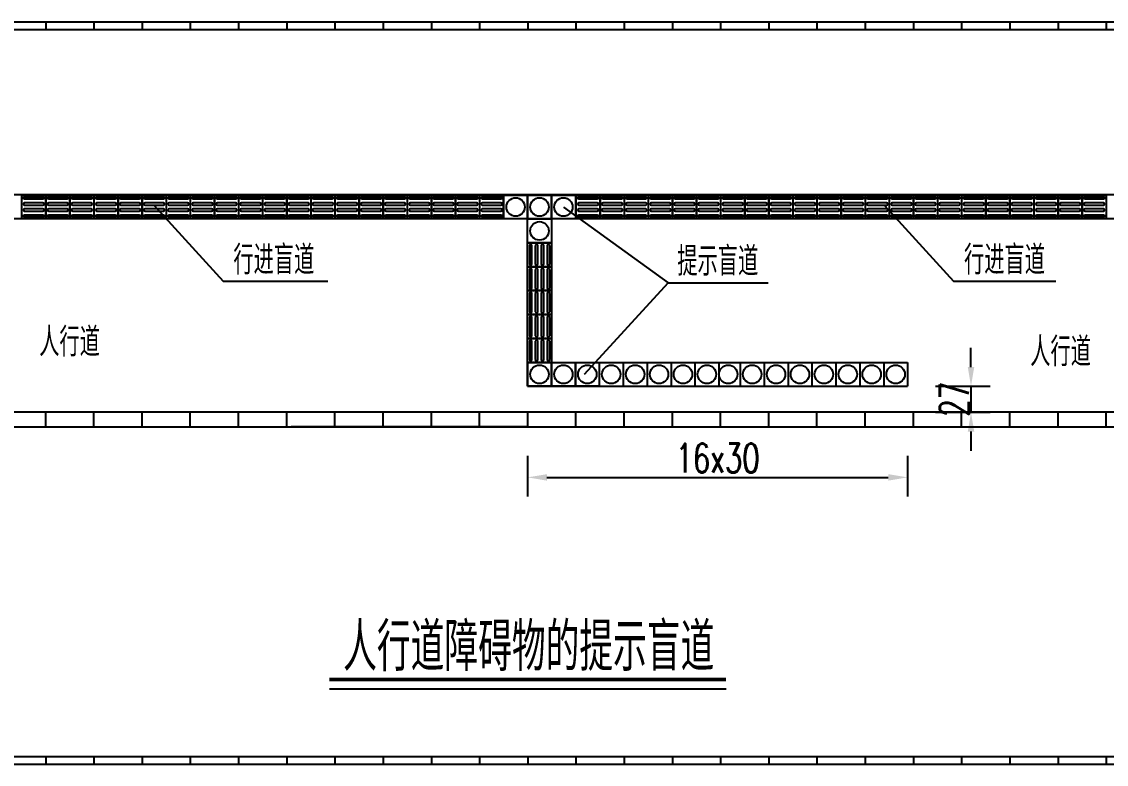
# Model space of a CAD drawing. Extents: x 2509 to 5569, y -317 to -20.
# Drawn here: x 5243.3 to 5355.8, y -233.8 to -156.7 of the extents above; entities that cross this region are included whole.
import ezdxf

# ---------------------------------------------------------------- set-up
doc = ezdxf.new("R2010")
doc.units = 0
doc.header["$LTSCALE"] = 5
doc.header["$PDMODE"] = 32
doc.layers.get('0').update_dxf_attribs({"linetype": 'CONTINUOUS'})
doc.layers.get('Defpoints').update_dxf_attribs({"linetype": 'CONTINUOUS'})
for name, color, linetype in [('DIMENSION', 2, 'CONTINUOUS'), ('文字字符', 7, 'CONTINUOUS'), ('说明', 7, 'CONTINUOUS')]:
    doc.layers.add(name, color=color, linetype=linetype)
doc.styles.get("Standard").update_dxf_attribs({"font": 'simplex1.shx', "width": 0.7, "bigfont": 'hztxt.shx'})
doc.dimstyles.new('副本 (3)ISO-25', dxfattribs={"dimtxt": 3, "dimasz": 2, "dimexe": 2, "dimexo": 1, "dimgap": 0.5, "dimtad": 1, "dimlfac": 0.83333, "dimdsep": 46, "dimtxsty": 'Standard', "dimcen": 0.9, "dimclrd": 4, "dimclre": 4, "dimclrt": 7, "dimadec": 0, "dimazin": 2, "dimtfac": 1, "dimtmove": 2, "dimatfit": 3, "dimfxl": 0, "dimlwd": -1, "dimlwe": -1, "dimarcsym": 0})

# ---------------------------------------------------------------- blocks, each defined once
blk = doc.blocks.new('4')
blk.add_line((0, 0), (0, 15))
blk = doc.blocks.new('2')
blk.add_line((0, 0), (0, -8))
blk = doc.blocks.new('*D78')
at = {"layer": 'Defpoints', "color": 0}
for p in [(5295.81, -200.77), (5335.22, -200.77), (5335.22, -203.99)]:
    blk.add_point(p, dxfattribs=at)
at = {"layer": '说明', "color": 4}
for p, q in [((5295.81, -201.77), (5295.81, -205.99)), ((5335.22, -201.77), (5335.22, -205.99)), ((5297.81, -203.99), (5333.22, -203.99))]:
    blk.add_line(p, q, dxfattribs=at)
for points in [[(5297.81, -203.66), (5297.81, -204.33), (5295.81, -203.99)], [(5333.22, -203.66), (5333.22, -204.33), (5335.22, -203.99)]]:
    blk.add_solid(points, dxfattribs=at)
at = {"layer": '说明', "color": 7, "insert": (5315.52, -201.99), "char_height": 3, "attachment_point": 5}
blk.add_mtext('16x30', dxfattribs=at)
blk = doc.blocks.new('*D73')
at = {"layer": 'Defpoints', "color": 0}
for p in [(5337.12, -194.54), (5337.12, -197.24), (5341.8, -197.24)]:
    blk.add_point(p, dxfattribs=at)
at = {"layer": '说明', "color": 4}
for p, q in [((5341.8, -192.54), (5341.8, -190.54)), ((5338.12, -194.54), (5343.8, -194.54)), ((5341.8, -194.54), (5341.8, -197.24)), ((5338.12, -197.24), (5343.8, -197.24)), ((5341.8, -199.24), (5341.8, -201.24))]:
    blk.add_line(p, q, dxfattribs=at)
for points in [[(5341.47, -192.54), (5342.14, -192.54), (5341.8, -194.54)], [(5341.47, -199.24), (5342.14, -199.24), (5341.8, -197.24)]]:
    blk.add_solid(points, dxfattribs=at)
at = {"layer": '说明', "color": 7, "insert": (5340.07, -195.89), "char_height": 3, "attachment_point": 5, "rotation": 90}
blk.add_mtext('27', dxfattribs=at)

msp = doc.modelspace()

# ---------------------------------------------------------------- linework, layer by layer
for p, q in [((5230.826, -156.71), (5360.826, -156.71)), ((5230.826, -157.51), (5360.826, -157.51)), ((5360.826, -174.678), (5230.826, -174.678)), ((5243.346, -174.698), (5245.826, -174.698)), ((5243.346, -177.178), (5243.346, -174.698)), ((5245.826, -174.698), (5245.826, -177.178)), ((5245.846, -174.698), (5248.326, -174.698)), ((5245.846, -177.178), (5245.846, -174.698)), ((5248.326, -174.698), (5248.326, -177.178)), ((5248.346, -174.698), (5250.826, -174.698)), ((5248.346, -177.178), (5248.346, -174.698)), ((5250.826, -174.698), (5250.826, -177.178)), ((5250.846, -174.698), (5253.326, -174.698)), ((5250.846, -177.178), (5250.846, -174.698)), ((5253.326, -174.698), (5253.326, -177.178)), ((5253.346, -174.698), (5255.826, -174.698)), ((5253.346, -177.178), (5253.346, -174.698)), ((5255.826, -174.698), (5255.826, -177.178)), ((5255.846, -174.698), (5258.326, -174.698)), ((5255.846, -177.178), (5255.846, -174.698)), ((5258.326, -174.698), (5258.326, -177.178)), ((5258.346, -174.698), (5260.826, -174.698)), ((5258.346, -177.178), (5258.346, -174.698)), ((5260.826, -174.698), (5260.826, -177.178)), ((5260.846, -174.698), (5263.326, -174.698)), ((5260.846, -177.178), (5260.846, -174.698)), ((5263.326, -174.698), (5263.326, -177.178)), ((5263.346, -174.698), (5265.826, -174.698)), ((5263.346, -177.178), (5263.346, -174.698)), ((5265.826, -174.698), (5265.826, -177.178)), ((5265.846, -174.698), (5268.326, -174.698)), ((5265.846, -177.178), (5265.846, -174.698)), ((5268.326, -174.698), (5268.326, -177.178)), ((5268.346, -174.698), (5270.826, -174.698)), ((5268.346, -177.178), (5268.346, -174.698)), ((5270.826, -174.698), (5270.826, -177.178)), ((5270.846, -174.698), (5273.326, -174.698)), ((5270.846, -177.178), (5270.846, -174.698)), ((5273.326, -174.698), (5273.326, -177.178)), ((5273.346, -174.698), (5275.826, -174.698)), ((5273.346, -177.178), (5273.346, -174.698)), ((5275.826, -174.698), (5275.826, -177.178)), ((5275.846, -174.698), (5278.326, -174.698)), ((5275.846, -177.178), (5275.846, -174.698)), ((5278.326, -174.698), (5278.326, -177.178)), ((5278.346, -174.698), (5280.826, -174.698)), ((5278.346, -177.178), (5278.346, -174.698)), ((5280.826, -174.698), (5280.826, -177.178)), ((5280.846, -174.698), (5283.326, -174.698)), ((5280.846, -177.178), (5280.846, -174.698)), ((5283.326, -174.698), (5283.326, -177.178)), ((5283.346, -174.698), (5285.826, -174.698)), ((5283.346, -177.178), (5283.346, -174.698)), ((5285.826, -174.698), (5285.826, -177.178)), ((5285.846, -174.698), (5288.326, -174.698)), ((5285.846, -177.178), (5285.846, -174.698)), ((5288.326, -174.698), (5288.326, -177.178)), ((5288.346, -174.698), (5290.826, -174.698)), ((5288.346, -177.178), (5288.346, -174.698)), ((5290.826, -174.698), (5290.826, -177.178)), ((5290.846, -174.698), (5293.326, -174.698)), ((5290.846, -177.178), (5290.846, -174.698)), ((5293.326, -177.178), (5293.326, -174.698)), ((5293.326, -174.698), (5295.806, -174.698)), ((5293.326, -174.698), (5293.326, -174.698)), ((5293.326, -174.698), (5293.326, -177.178)), ((5295.806, -177.178), (5295.806, -174.698)), ((5295.806, -174.698), (5295.806, -177.178)), ((5295.806, -174.698), (5298.286, -174.698)), ((5298.286, -177.178), (5298.286, -174.698)), ((5298.286, -174.698), (5298.286, -177.178)), ((5298.286, -174.698), (5300.766, -174.698)), ((5300.766, -174.698), (5300.766, -177.178)), ((5300.846, -174.698), (5303.326, -174.698)), ((5300.846, -177.178), (5300.846, -174.698)), ((5303.326, -174.698), (5303.326, -177.178)), ((5303.346, -174.698), (5305.826, -174.698)), ((5303.346, -177.178), (5303.346, -174.698)), ((5305.826, -174.698), (5305.826, -177.178)), ((5305.846, -174.698), (5308.326, -174.698)), ((5305.846, -177.178), (5305.846, -174.698)), ((5308.326, -174.698), (5308.326, -177.178)), ((5308.346, -174.698), (5310.826, -174.698)), ((5308.346, -177.178), (5308.346, -174.698)), ((5310.826, -174.698), (5310.826, -177.178)), ((5310.846, -174.698), (5313.326, -174.698)), ((5310.846, -177.178), (5310.846, -174.698)), ((5313.326, -174.698), (5313.326, -177.178)), ((5313.346, -174.698), (5315.826, -174.698)), ((5313.346, -177.178), (5313.346, -174.698)), ((5315.826, -174.698), (5315.826, -177.178)), ((5315.846, -174.698), (5318.326, -174.698)), ((5315.846, -177.178), (5315.846, -174.698)), ((5318.326, -174.698), (5318.326, -177.178)), ((5318.346, -174.698), (5320.826, -174.698)), ((5318.346, -177.178), (5318.346, -174.698)), ((5320.826, -174.698), (5320.826, -177.178)), ((5320.846, -174.698), (5323.326, -174.698)), ((5320.846, -177.178), (5320.846, -174.698)), ((5323.326, -174.698), (5323.326, -177.178)), ((5323.346, -174.698), (5325.826, -174.698)), ((5323.346, -177.178), (5323.346, -174.698)), ((5325.826, -174.698), (5325.826, -177.178)), ((5325.846, -174.698), (5328.326, -174.698)), ((5325.846, -177.178), (5325.846, -174.698)), ((5328.326, -174.698), (5328.326, -177.178)), ((5328.346, -174.698), (5330.826, -174.698)), ((5328.346, -177.178), (5328.346, -174.698)), ((5330.826, -174.698), (5330.826, -177.178)), ((5330.846, -174.698), (5333.326, -174.698)), ((5330.846, -177.178), (5330.846, -174.698)), ((5333.326, -174.698), (5333.326, -177.178)), ((5333.346, -174.698), (5335.826, -174.698)), ((5333.346, -177.178), (5333.346, -174.698)), ((5335.826, -174.698), (5335.826, -177.178)), ((5335.846, -174.698), (5338.326, -174.698)), ((5335.846, -177.178), (5335.846, -174.698)), ((5338.326, -174.698), (5338.326, -177.178)), ((5338.346, -174.698), (5340.826, -174.698)), ((5338.346, -177.178), (5338.346, -174.698)), ((5340.826, -174.698), (5340.826, -177.178)), ((5340.846, -174.698), (5343.326, -174.698)), ((5340.846, -177.178), (5340.846, -174.698)), ((5343.326, -174.698), (5343.326, -177.178)), ((5343.346, -174.698), (5345.826, -174.698)), ((5343.346, -177.178), (5343.346, -174.698)), ((5345.826, -174.698), (5345.826, -177.178)), ((5345.846, -174.698), (5348.326, -174.698)), ((5345.846, -177.178), (5345.846, -174.698)), ((5348.326, -174.698), (5348.326, -177.178)), ((5348.346, -174.698), (5350.826, -174.698)), ((5348.346, -177.178), (5348.346, -174.698)), ((5350.826, -174.698), (5350.826, -177.178)), ((5350.846, -174.698), (5353.326, -174.698)), ((5350.846, -177.178), (5350.846, -174.698)), ((5353.326, -174.698), (5353.326, -177.178)), ((5353.346, -174.698), (5355.826, -174.698)), ((5353.346, -177.178), (5353.346, -174.698)), ((5355.826, -174.698), (5355.826, -177.178)), ((5360.826, -177.178), (5230.826, -177.178)), ((5295.806, -177.178), (5293.326, -177.178)), ((5295.806, -177.178), (5295.496, -177.178)), ((5295.806, -177.178), (5298.286, -177.178)), ((5298.286, -177.178), (5295.806, -177.178)), ((5295.806, -179.658), (5295.806, -177.178)), ((5298.286, -177.178), (5297.976, -177.178)), ((5298.286, -177.178), (5298.286, -179.658)), ((5300.766, -177.178), (5298.286, -177.178)), ((5300.766, -177.178), (5300.456, -177.178)), ((5300.846, -177.178), (5300.846, -176.868)), ((5303.326, -177.178), (5300.846, -177.178)), ((5303.346, -177.178), (5303.346, -176.868)), ((5305.826, -177.178), (5303.346, -177.178)), ((5305.846, -177.178), (5305.846, -176.868)), ((5308.326, -177.178), (5305.846, -177.178)), ((5308.346, -177.178), (5308.346, -176.868)), ((5310.826, -177.178), (5308.346, -177.178)), ((5310.846, -177.178), (5310.846, -176.868)), ((5313.326, -177.178), (5310.846, -177.178)), ((5313.346, -177.178), (5313.346, -176.868)), ((5315.826, -177.178), (5313.346, -177.178)), ((5315.846, -177.178), (5315.846, -176.868)), ((5318.326, -177.178), (5315.846, -177.178)), ((5318.346, -177.178), (5318.346, -176.868)), ((5320.826, -177.178), (5318.346, -177.178)), ((5320.846, -177.178), (5320.846, -176.868)), ((5323.326, -177.178), (5320.846, -177.178)), ((5323.346, -177.178), (5323.346, -176.868)), ((5325.826, -177.178), (5323.346, -177.178)), ((5325.846, -177.178), (5325.846, -176.868)), ((5328.326, -177.178), (5325.846, -177.178)), ((5328.346, -177.178), (5328.346, -176.868)), ((5330.826, -177.178), (5328.346, -177.178)), ((5330.846, -177.178), (5330.846, -176.868)), ((5333.326, -177.178), (5330.846, -177.178)), ((5333.346, -177.178), (5333.346, -176.868)), ((5335.826, -177.178), (5333.346, -177.178)), ((5335.846, -177.178), (5335.846, -176.868)), ((5338.326, -177.178), (5335.846, -177.178)), ((5338.346, -177.178), (5338.346, -176.868)), ((5340.826, -177.178), (5338.346, -177.178)), ((5340.846, -177.178), (5340.846, -176.868)), ((5343.326, -177.178), (5340.846, -177.178)), ((5343.346, -177.178), (5343.346, -176.868)), ((5345.826, -177.178), (5343.346, -177.178)), ((5345.846, -177.178), (5345.846, -176.868)), ((5348.326, -177.178), (5345.846, -177.178)), ((5348.346, -177.178), (5348.346, -176.868)), ((5350.826, -177.178), (5348.346, -177.178)), ((5350.846, -177.178), (5350.846, -176.868)), ((5353.326, -177.178), (5350.846, -177.178)), ((5353.346, -177.178), (5353.346, -176.868)), ((5355.826, -177.178), (5353.346, -177.178)), ((5298.286, -179.658), (5295.806, -179.658)), ((5295.806, -182.138), (5295.806, -179.658)), ((5295.806, -179.658), (5298.286, -179.658)), ((5295.806, -179.658), (5296.116, -179.658)), ((5298.286, -179.658), (5297.976, -179.658)), ((5298.286, -179.658), (5298.286, -182.138)), ((5295.806, -184.618), (5295.806, -182.138)), ((5295.806, -182.138), (5298.286, -182.138)), ((5295.806, -182.138), (5296.116, -182.138)), ((5298.286, -182.138), (5295.806, -182.138)), ((5298.286, -182.138), (5298.286, -184.618)), ((5295.806, -187.098), (5295.806, -184.618)), ((5295.806, -184.618), (5298.286, -184.618)), ((5295.806, -184.618), (5296.116, -184.618)), ((5298.286, -184.618), (5295.806, -184.618)), ((5298.286, -184.618), (5298.286, -187.098)), ((5295.806, -189.578), (5295.806, -187.098)), ((5295.806, -187.098), (5298.286, -187.098)), ((5295.806, -187.098), (5296.116, -187.098)), ((5298.286, -187.098), (5295.806, -187.098)), ((5298.286, -187.098), (5298.286, -189.578)), ((5295.806, -192.058), (5295.806, -189.578)), ((5295.806, -189.578), (5298.286, -189.578)), ((5295.806, -189.578), (5296.116, -189.578)), ((5298.286, -189.578), (5295.806, -189.578)), ((5298.286, -189.578), (5298.286, -192.058)), ((5295.806, -192.058), (5295.806, -194.538)), ((5295.806, -194.538), (5295.806, -192.058)), ((5295.806, -192.058), (5298.286, -192.058)), ((5298.286, -192.058), (5295.806, -192.058)), ((5298.286, -194.538), (5298.286, -192.058)), ((5298.286, -192.058), (5298.286, -194.538)), ((5298.286, -192.058), (5300.766, -192.058)), ((5300.766, -192.058), (5300.766, -194.538)), ((5300.766, -194.538), (5300.766, -192.058)), ((5300.766, -192.058), (5303.246, -192.058)), ((5303.246, -192.058), (5303.246, -194.538)), ((5303.246, -192.058), (5305.726, -192.058)), ((5305.726, -192.058), (5305.726, -194.538)), ((5305.726, -192.058), (5308.206, -192.058)), ((5308.206, -192.058), (5308.206, -194.538)), ((5308.206, -192.058), (5310.686, -192.058)), ((5310.686, -192.058), (5310.686, -194.538)), ((5310.686, -192.058), (5313.166, -192.058)), ((5313.166, -192.058), (5313.166, -194.538)), ((5313.166, -192.058), (5315.646, -192.058)), ((5315.384, -192.058), (5317.864, -192.058)), ((5315.646, -192.058), (5315.646, -194.538)), ((5317.864, -192.058), (5317.864, -194.538)), ((5317.864, -192.058), (5320.344, -192.058)), ((5320.344, -192.058), (5320.344, -194.538)), ((5320.344, -192.058), (5322.824, -192.058)), ((5322.824, -192.058), (5322.824, -194.538)), ((5322.824, -192.058), (5325.304, -192.058)), ((5325.304, -192.058), (5325.304, -194.538)), ((5325.304, -192.058), (5327.784, -192.058)), ((5327.784, -192.058), (5327.784, -194.538)), ((5327.784, -192.058), (5330.264, -192.058)), ((5330.264, -192.058), (5330.264, -194.538)), ((5330.264, -192.058), (5332.744, -192.058)), ((5332.744, -192.058), (5332.744, -194.538)), ((5332.744, -192.058), (5335.224, -192.058)), ((5335.224, -192.058), (5335.224, -194.538)), ((5298.286, -194.538), (5295.806, -194.538)), ((5295.806, -194.538), (5335.224, -194.538)), ((5300.766, -194.538), (5298.286, -194.538)), ((5303.246, -194.538), (5300.766, -194.538)), ((5360.826, -197.238), (5230.826, -197.238)), ((5230.826, -198.738), (5360.826, -198.738)), ((5295.826, -198.738), (5271.275, -198.738)), ((5230.826, -232.963), (5360.826, -232.963)), ((5230.826, -233.763), (5360.826, -233.763))]:
    msp.add_line(p, q)
at = {"color": 11}
for points in [[(5331.011, -175.008), (5331.011, -174.996)], [(5333.511, -175.008), (5333.511, -174.996)], [(5336.011, -175.008), (5336.011, -174.996)], [(5338.511, -175.008), (5338.511, -174.996)], [(5341.011, -175.008), (5341.011, -174.996)], [(5343.511, -175.008), (5343.511, -174.996)], [(5346.011, -175.008), (5346.011, -174.996)], [(5348.511, -175.008), (5348.511, -174.996)], [(5351.011, -175.008), (5351.011, -174.996)], [(5353.511, -175.008), (5353.511, -174.996)], [(5297.976, -179.823), (5297.989, -179.823)], [(5297.976, -182.303), (5297.989, -182.303)], [(5297.976, -184.783), (5297.989, -184.783)]]:
    msp.add_lwpolyline(points, dxfattribs=at)
at = {"color": 1}
for centre in [(5294.566, -175.938), (5297.046, -175.938), (5299.526, -175.938), (5297.046, -178.418), (5297.046, -193.298), (5299.526, -193.298), (5302.006, -193.298), (5304.486, -193.298), (5306.966, -193.298), (5309.446, -193.298), (5311.926, -193.298), (5314.406, -193.298), (5316.624, -193.298), (5319.104, -193.298), (5321.584, -193.298), (5324.064, -193.298), (5326.544, -193.298), (5329.024, -193.298), (5331.504, -193.298), (5333.984, -193.298)]:
    msp.add_circle(centre, 0.959, dxfattribs=at)
at = {"layer": 'DIMENSION', "color": 8}
for points in [[(5243.636, -175.133, -1), (5243.636, -174.883), (5244.586, -174.883), (5245.536, -174.883, -1), (5245.536, -175.133), (5244.586, -175.133)], [(5243.636, -175.133, -1), (5243.636, -174.883), (5244.586, -174.883), (5245.536, -174.883, -1), (5245.536, -175.133), (5244.586, -175.133)], [(5246.136, -175.133, -1), (5246.136, -174.883), (5247.086, -174.883), (5248.036, -174.883, -1), (5248.036, -175.133), (5247.086, -175.133)], [(5246.136, -175.133, -1), (5246.136, -174.883), (5247.086, -174.883), (5248.036, -174.883, -1), (5248.036, -175.133), (5247.086, -175.133)], [(5248.636, -175.133, -1), (5248.636, -174.883), (5249.586, -174.883), (5250.536, -174.883, -1), (5250.536, -175.133), (5249.586, -175.133)], [(5248.636, -175.133, -1), (5248.636, -174.883), (5249.586, -174.883), (5250.536, -174.883, -1), (5250.536, -175.133), (5249.586, -175.133)], [(5251.136, -175.133, -1), (5251.136, -174.883), (5252.086, -174.883), (5253.036, -174.883, -1), (5253.036, -175.133), (5252.086, -175.133)], [(5253.636, -175.133, -1), (5253.636, -174.883), (5254.586, -174.883), (5255.536, -174.883, -1), (5255.536, -175.133), (5254.586, -175.133)], [(5256.136, -175.133, -1), (5256.136, -174.883), (5257.086, -174.883), (5258.036, -174.883, -1), (5258.036, -175.133), (5257.086, -175.133)], [(5258.636, -175.133, -1), (5258.636, -174.883), (5259.586, -174.883), (5260.536, -174.883, -1), (5260.536, -175.133), (5259.586, -175.133)], [(5258.636, -175.133, -1), (5258.636, -174.883), (5259.586, -174.883), (5260.536, -174.883, -1), (5260.536, -175.133), (5259.586, -175.133)], [(5261.136, -175.133, -1), (5261.136, -174.883), (5262.086, -174.883), (5263.036, -174.883, -1), (5263.036, -175.133), (5262.086, -175.133)], [(5261.136, -175.133, -1), (5261.136, -174.883), (5262.086, -174.883), (5263.036, -174.883, -1), (5263.036, -175.133), (5262.086, -175.133)], [(5263.636, -175.133, -1), (5263.636, -174.883), (5264.586, -174.883), (5265.536, -174.883, -1), (5265.536, -175.133), (5264.586, -175.133)], [(5266.136, -175.133, -1), (5266.136, -174.883), (5267.086, -174.883), (5268.036, -174.883, -1), (5268.036, -175.133), (5267.086, -175.133)], [(5268.636, -175.133, -1), (5268.636, -174.883), (5269.586, -174.883), (5270.536, -174.883, -1), (5270.536, -175.133), (5269.586, -175.133)], [(5271.136, -175.133, -1), (5271.136, -174.883), (5272.086, -174.883), (5273.036, -174.883, -1), (5273.036, -175.133), (5272.086, -175.133)], [(5273.636, -175.133, -1), (5273.636, -174.883), (5274.586, -174.883), (5275.536, -174.883, -1), (5275.536, -175.133), (5274.586, -175.133)], [(5276.136, -175.133, -1), (5276.136, -174.883), (5277.086, -174.883), (5278.036, -174.883, -1), (5278.036, -175.133), (5277.086, -175.133)], [(5278.636, -175.133, -1), (5278.636, -174.883), (5279.586, -174.883), (5280.536, -174.883, -1), (5280.536, -175.133), (5279.586, -175.133)], [(5281.136, -175.133, -1), (5281.136, -174.883), (5282.086, -174.883), (5283.036, -174.883, -1), (5283.036, -175.133), (5282.086, -175.133)], [(5283.636, -175.133, -1), (5283.636, -174.883), (5284.586, -174.883), (5285.536, -174.883, -1), (5285.536, -175.133), (5284.586, -175.133)], [(5286.136, -175.133, -1), (5286.136, -174.883), (5287.086, -174.883), (5288.036, -174.883, -1), (5288.036, -175.133), (5287.086, -175.133)], [(5288.636, -175.133, -1), (5288.636, -174.883), (5289.586, -174.883), (5290.536, -174.883, -1), (5290.536, -175.133), (5289.586, -175.133)], [(5291.136, -175.133, -1), (5291.136, -174.883), (5292.086, -174.883), (5293.036, -174.883, -1), (5293.036, -175.133), (5292.086, -175.133)], [(5301.136, -175.133, -1), (5301.136, -174.883), (5302.086, -174.883), (5303.036, -174.883, -1), (5303.036, -175.133), (5302.086, -175.133)], [(5303.636, -175.133, -1), (5303.636, -174.883), (5304.586, -174.883), (5305.536, -174.883, -1), (5305.536, -175.133), (5304.586, -175.133)], [(5306.136, -175.133, -1), (5306.136, -174.883), (5307.086, -174.883), (5308.036, -174.883, -1), (5308.036, -175.133), (5307.086, -175.133)], [(5308.636, -175.133, -1), (5308.636, -174.883), (5309.586, -174.883), (5310.536, -174.883, -1), (5310.536, -175.133), (5309.586, -175.133)], [(5311.136, -175.133, -1), (5311.136, -174.883), (5312.086, -174.883), (5313.036, -174.883, -1), (5313.036, -175.133), (5312.086, -175.133)], [(5313.636, -175.133, -1), (5313.636, -174.883), (5314.586, -174.883), (5315.536, -174.883, -1), (5315.536, -175.133), (5314.586, -175.133)], [(5316.136, -175.133, -1), (5316.136, -174.883), (5317.086, -174.883), (5318.036, -174.883, -1), (5318.036, -175.133), (5317.086, -175.133)], [(5318.636, -175.133, -1), (5318.636, -174.883), (5319.586, -174.883), (5320.536, -174.883, -1), (5320.536, -175.133), (5319.586, -175.133)], [(5321.136, -175.133, -1), (5321.136, -174.883), (5322.086, -174.883), (5323.036, -174.883, -1), (5323.036, -175.133), (5322.086, -175.133)], [(5323.636, -175.133, -1), (5323.636, -174.883), (5324.586, -174.883), (5325.536, -174.883, -1), (5325.536, -175.133), (5324.586, -175.133)], [(5326.136, -175.133, -1), (5326.136, -174.883), (5327.086, -174.883), (5328.036, -174.883, -1), (5328.036, -175.133), (5327.086, -175.133)], [(5328.636, -175.133, -1), (5328.636, -174.883), (5329.586, -174.883), (5330.536, -174.883, -1), (5330.536, -175.133), (5329.586, -175.133)], [(5331.136, -175.133, -1), (5331.136, -174.883), (5332.086, -174.883), (5333.036, -174.883, -1), (5333.036, -175.133), (5332.086, -175.133)], [(5333.636, -175.133, -1), (5333.636, -174.883), (5334.586, -174.883), (5335.536, -174.883, -1), (5335.536, -175.133), (5334.586, -175.133)], [(5336.136, -175.133, -1), (5336.136, -174.883), (5337.086, -174.883), (5338.036, -174.883, -1), (5338.036, -175.133), (5337.086, -175.133)], [(5338.636, -175.133, -1), (5338.636, -174.883), (5339.586, -174.883), (5340.536, -174.883, -1), (5340.536, -175.133), (5339.586, -175.133)], [(5341.136, -175.133, -1), (5341.136, -174.883), (5342.086, -174.883), (5343.036, -174.883, -1), (5343.036, -175.133), (5342.086, -175.133)], [(5343.636, -175.133, -1), (5343.636, -174.883), (5344.586, -174.883), (5345.536, -174.883, -1), (5345.536, -175.133), (5344.586, -175.133)], [(5346.136, -175.133, -1), (5346.136, -174.883), (5347.086, -174.883), (5348.036, -174.883, -1), (5348.036, -175.133), (5347.086, -175.133)], [(5348.636, -175.133, -1), (5348.636, -174.883), (5349.586, -174.883), (5350.536, -174.883, -1), (5350.536, -175.133), (5349.586, -175.133)], [(5351.136, -175.133, -1), (5351.136, -174.883), (5352.086, -174.883), (5353.036, -174.883, -1), (5353.036, -175.133), (5352.086, -175.133)], [(5353.636, -175.133, -1), (5353.636, -174.883), (5354.586, -174.883), (5355.536, -174.883, -1), (5355.536, -175.133), (5354.586, -175.133)], [(5243.636, -175.753), (5244.586, -175.753), (5245.536, -175.753, 1), (5245.536, -175.503), (5244.586, -175.503), (5243.636, -175.503, 1)], [(5243.636, -175.753), (5244.586, -175.753), (5245.536, -175.753, 1), (5245.536, -175.503), (5244.586, -175.503), (5243.636, -175.503, 1)], [(5243.636, -176.373), (5244.586, -176.373), (5245.536, -176.373, 1), (5245.536, -176.123), (5244.586, -176.123), (5243.636, -176.123, 1)], [(5243.636, -176.373), (5244.586, -176.373), (5245.536, -176.373, 1), (5245.536, -176.123), (5244.586, -176.123), (5243.636, -176.123, 1)], [(5246.136, -175.753), (5247.086, -175.753), (5248.036, -175.753, 1), (5248.036, -175.503), (5247.086, -175.503), (5246.136, -175.503, 1)], [(5246.136, -175.753), (5247.086, -175.753), (5248.036, -175.753, 1), (5248.036, -175.503), (5247.086, -175.503), (5246.136, -175.503, 1)], [(5246.136, -176.373), (5247.086, -176.373), (5248.036, -176.373, 1), (5248.036, -176.123), (5247.086, -176.123), (5246.136, -176.123, 1)], [(5246.136, -176.373), (5247.086, -176.373), (5248.036, -176.373, 1), (5248.036, -176.123), (5247.086, -176.123), (5246.136, -176.123, 1)], [(5248.636, -175.753), (5249.586, -175.753), (5250.536, -175.753, 1), (5250.536, -175.503), (5249.586, -175.503), (5248.636, -175.503, 1)], [(5248.636, -175.753), (5249.586, -175.753), (5250.536, -175.753, 1), (5250.536, -175.503), (5249.586, -175.503), (5248.636, -175.503, 1)], [(5248.636, -176.373), (5249.586, -176.373), (5250.536, -176.373, 1), (5250.536, -176.123), (5249.586, -176.123), (5248.636, -176.123, 1)], [(5248.636, -176.373), (5249.586, -176.373), (5250.536, -176.373, 1), (5250.536, -176.123), (5249.586, -176.123), (5248.636, -176.123, 1)], [(5251.136, -175.753), (5252.086, -175.753), (5253.036, -175.753, 1), (5253.036, -175.503), (5252.086, -175.503), (5251.136, -175.503, 1)], [(5251.136, -176.373), (5252.086, -176.373), (5253.036, -176.373, 1), (5253.036, -176.123), (5252.086, -176.123), (5251.136, -176.123, 1)], [(5253.636, -175.753), (5254.586, -175.753), (5255.536, -175.753, 1), (5255.536, -175.503), (5254.586, -175.503), (5253.636, -175.503, 1)], [(5253.636, -176.373), (5254.586, -176.373), (5255.536, -176.373, 1), (5255.536, -176.123), (5254.586, -176.123), (5253.636, -176.123, 1)], [(5256.136, -175.753), (5257.086, -175.753), (5258.036, -175.753, 1), (5258.036, -175.503), (5257.086, -175.503), (5256.136, -175.503, 1)], [(5256.136, -176.373), (5257.086, -176.373), (5258.036, -176.373, 1), (5258.036, -176.123), (5257.086, -176.123), (5256.136, -176.123, 1)], [(5258.636, -175.753), (5259.586, -175.753), (5260.536, -175.753, 1), (5260.536, -175.503), (5259.586, -175.503), (5258.636, -175.503, 1)], [(5258.636, -175.753), (5259.586, -175.753), (5260.536, -175.753, 1), (5260.536, -175.503), (5259.586, -175.503), (5258.636, -175.503, 1)], [(5258.636, -176.373), (5259.586, -176.373), (5260.536, -176.373, 1), (5260.536, -176.123), (5259.586, -176.123), (5258.636, -176.123, 1)], [(5258.636, -176.373), (5259.586, -176.373), (5260.536, -176.373, 1), (5260.536, -176.123), (5259.586, -176.123), (5258.636, -176.123, 1)], [(5261.136, -175.753), (5262.086, -175.753), (5263.036, -175.753, 1), (5263.036, -175.503), (5262.086, -175.503), (5261.136, -175.503, 1)], [(5261.136, -175.753), (5262.086, -175.753), (5263.036, -175.753, 1), (5263.036, -175.503), (5262.086, -175.503), (5261.136, -175.503, 1)], [(5261.136, -176.373), (5262.086, -176.373), (5263.036, -176.373, 1), (5263.036, -176.123), (5262.086, -176.123), (5261.136, -176.123, 1)], [(5261.136, -176.373), (5262.086, -176.373), (5263.036, -176.373, 1), (5263.036, -176.123), (5262.086, -176.123), (5261.136, -176.123, 1)], [(5263.636, -175.753), (5264.586, -175.753), (5265.536, -175.753, 1), (5265.536, -175.503), (5264.586, -175.503), (5263.636, -175.503, 1)], [(5263.636, -176.373), (5264.586, -176.373), (5265.536, -176.373, 1), (5265.536, -176.123), (5264.586, -176.123), (5263.636, -176.123, 1)], [(5266.136, -175.753), (5267.086, -175.753), (5268.036, -175.753, 1), (5268.036, -175.503), (5267.086, -175.503), (5266.136, -175.503, 1)], [(5266.136, -176.373), (5267.086, -176.373), (5268.036, -176.373, 1), (5268.036, -176.123), (5267.086, -176.123), (5266.136, -176.123, 1)], [(5268.636, -175.753), (5269.586, -175.753), (5270.536, -175.753, 1), (5270.536, -175.503), (5269.586, -175.503), (5268.636, -175.503, 1)], [(5268.636, -176.373), (5269.586, -176.373), (5270.536, -176.373, 1), (5270.536, -176.123), (5269.586, -176.123), (5268.636, -176.123, 1)], [(5271.136, -175.753), (5272.086, -175.753), (5273.036, -175.753, 1), (5273.036, -175.503), (5272.086, -175.503), (5271.136, -175.503, 1)], [(5271.136, -176.373), (5272.086, -176.373), (5273.036, -176.373, 1), (5273.036, -176.123), (5272.086, -176.123), (5271.136, -176.123, 1)], [(5273.636, -175.753), (5274.586, -175.753), (5275.536, -175.753, 1), (5275.536, -175.503), (5274.586, -175.503), (5273.636, -175.503, 1)], [(5273.636, -176.373), (5274.586, -176.373), (5275.536, -176.373, 1), (5275.536, -176.123), (5274.586, -176.123), (5273.636, -176.123, 1)], [(5276.136, -175.753), (5277.086, -175.753), (5278.036, -175.753, 1), (5278.036, -175.503), (5277.086, -175.503), (5276.136, -175.503, 1)], [(5276.136, -176.373), (5277.086, -176.373), (5278.036, -176.373, 1), (5278.036, -176.123), (5277.086, -176.123), (5276.136, -176.123, 1)], [(5278.636, -175.753), (5279.586, -175.753), (5280.536, -175.753, 1), (5280.536, -175.503), (5279.586, -175.503), (5278.636, -175.503, 1)], [(5278.636, -176.373), (5279.586, -176.373), (5280.536, -176.373, 1), (5280.536, -176.123), (5279.586, -176.123), (5278.636, -176.123, 1)], [(5281.136, -175.753), (5282.086, -175.753), (5283.036, -175.753, 1), (5283.036, -175.503), (5282.086, -175.503), (5281.136, -175.503, 1)], [(5281.136, -176.373), (5282.086, -176.373), (5283.036, -176.373, 1), (5283.036, -176.123), (5282.086, -176.123), (5281.136, -176.123, 1)], [(5283.636, -175.753), (5284.586, -175.753), (5285.536, -175.753, 1), (5285.536, -175.503), (5284.586, -175.503), (5283.636, -175.503, 1)], [(5283.636, -176.373), (5284.586, -176.373), (5285.536, -176.373, 1), (5285.536, -176.123), (5284.586, -176.123), (5283.636, -176.123, 1)], [(5286.136, -175.753), (5287.086, -175.753), (5288.036, -175.753, 1), (5288.036, -175.503), (5287.086, -175.503), (5286.136, -175.503, 1)], [(5286.136, -176.373), (5287.086, -176.373), (5288.036, -176.373, 1), (5288.036, -176.123), (5287.086, -176.123), (5286.136, -176.123, 1)], [(5288.636, -175.753), (5289.586, -175.753), (5290.536, -175.753, 1), (5290.536, -175.503), (5289.586, -175.503), (5288.636, -175.503, 1)], [(5288.636, -176.373), (5289.586, -176.373), (5290.536, -176.373, 1), (5290.536, -176.123), (5289.586, -176.123), (5288.636, -176.123, 1)], [(5291.136, -175.753), (5292.086, -175.753), (5293.036, -175.753, 1), (5293.036, -175.503), (5292.086, -175.503), (5291.136, -175.503, 1)], [(5291.136, -176.373), (5292.086, -176.373), (5293.036, -176.373, 1), (5293.036, -176.123), (5292.086, -176.123), (5291.136, -176.123, 1)], [(5301.136, -175.753), (5302.086, -175.753), (5303.036, -175.753, 1), (5303.036, -175.503), (5302.086, -175.503), (5301.136, -175.503, 1)], [(5301.136, -176.373), (5302.086, -176.373), (5303.036, -176.373, 1), (5303.036, -176.123), (5302.086, -176.123), (5301.136, -176.123, 1)], [(5303.636, -175.753), (5304.586, -175.753), (5305.536, -175.753, 1), (5305.536, -175.503), (5304.586, -175.503), (5303.636, -175.503, 1)], [(5303.636, -176.373), (5304.586, -176.373), (5305.536, -176.373, 1), (5305.536, -176.123), (5304.586, -176.123), (5303.636, -176.123, 1)], [(5306.136, -175.753), (5307.086, -175.753), (5308.036, -175.753, 1), (5308.036, -175.503), (5307.086, -175.503), (5306.136, -175.503, 1)], [(5306.136, -176.373), (5307.086, -176.373), (5308.036, -176.373, 1), (5308.036, -176.123), (5307.086, -176.123), (5306.136, -176.123, 1)], [(5308.636, -175.753), (5309.586, -175.753), (5310.536, -175.753, 1), (5310.536, -175.503), (5309.586, -175.503), (5308.636, -175.503, 1)], [(5308.636, -176.373), (5309.586, -176.373), (5310.536, -176.373, 1), (5310.536, -176.123), (5309.586, -176.123), (5308.636, -176.123, 1)], [(5311.136, -175.753), (5312.086, -175.753), (5313.036, -175.753, 1), (5313.036, -175.503), (5312.086, -175.503), (5311.136, -175.503, 1)], [(5311.136, -176.373), (5312.086, -176.373), (5313.036, -176.373, 1), (5313.036, -176.123), (5312.086, -176.123), (5311.136, -176.123, 1)], [(5313.636, -175.753), (5314.586, -175.753), (5315.536, -175.753, 1), (5315.536, -175.503), (5314.586, -175.503), (5313.636, -175.503, 1)], [(5313.636, -176.373), (5314.586, -176.373), (5315.536, -176.373, 1), (5315.536, -176.123), (5314.586, -176.123), (5313.636, -176.123, 1)], [(5316.136, -175.753), (5317.086, -175.753), (5318.036, -175.753, 1), (5318.036, -175.503), (5317.086, -175.503), (5316.136, -175.503, 1)], [(5316.136, -176.373), (5317.086, -176.373), (5318.036, -176.373, 1), (5318.036, -176.123), (5317.086, -176.123), (5316.136, -176.123, 1)], [(5318.636, -175.753), (5319.586, -175.753), (5320.536, -175.753, 1), (5320.536, -175.503), (5319.586, -175.503), (5318.636, -175.503, 1)], [(5318.636, -176.373), (5319.586, -176.373), (5320.536, -176.373, 1), (5320.536, -176.123), (5319.586, -176.123), (5318.636, -176.123, 1)], [(5321.136, -175.753), (5322.086, -175.753), (5323.036, -175.753, 1), (5323.036, -175.503), (5322.086, -175.503), (5321.136, -175.503, 1)], [(5321.136, -176.373), (5322.086, -176.373), (5323.036, -176.373, 1), (5323.036, -176.123), (5322.086, -176.123), (5321.136, -176.123, 1)], [(5323.636, -175.753), (5324.586, -175.753), (5325.536, -175.753, 1), (5325.536, -175.503), (5324.586, -175.503), (5323.636, -175.503, 1)], [(5323.636, -176.373), (5324.586, -176.373), (5325.536, -176.373, 1), (5325.536, -176.123), (5324.586, -176.123), (5323.636, -176.123, 1)], [(5326.136, -175.753), (5327.086, -175.753), (5328.036, -175.753, 1), (5328.036, -175.503), (5327.086, -175.503), (5326.136, -175.503, 1)], [(5326.136, -176.373), (5327.086, -176.373), (5328.036, -176.373, 1), (5328.036, -176.123), (5327.086, -176.123), (5326.136, -176.123, 1)], [(5328.636, -175.753), (5329.586, -175.753), (5330.536, -175.753, 1), (5330.536, -175.503), (5329.586, -175.503), (5328.636, -175.503, 1)], [(5328.636, -176.373), (5329.586, -176.373), (5330.536, -176.373, 1), (5330.536, -176.123), (5329.586, -176.123), (5328.636, -176.123, 1)], [(5331.136, -175.753), (5332.086, -175.753), (5333.036, -175.753, 1), (5333.036, -175.503), (5332.086, -175.503), (5331.136, -175.503, 1)], [(5331.136, -176.373), (5332.086, -176.373), (5333.036, -176.373, 1), (5333.036, -176.123), (5332.086, -176.123), (5331.136, -176.123, 1)], [(5333.636, -175.753), (5334.586, -175.753), (5335.536, -175.753, 1), (5335.536, -175.503), (5334.586, -175.503), (5333.636, -175.503, 1)], [(5333.636, -176.373), (5334.586, -176.373), (5335.536, -176.373, 1), (5335.536, -176.123), (5334.586, -176.123), (5333.636, -176.123, 1)], [(5336.136, -175.753), (5337.086, -175.753), (5338.036, -175.753, 1), (5338.036, -175.503), (5337.086, -175.503), (5336.136, -175.503, 1)], [(5336.136, -176.373), (5337.086, -176.373), (5338.036, -176.373, 1), (5338.036, -176.123), (5337.086, -176.123), (5336.136, -176.123, 1)], [(5338.636, -175.753), (5339.586, -175.753), (5340.536, -175.753, 1), (5340.536, -175.503), (5339.586, -175.503), (5338.636, -175.503, 1)], [(5338.636, -176.373), (5339.586, -176.373), (5340.536, -176.373, 1), (5340.536, -176.123), (5339.586, -176.123), (5338.636, -176.123, 1)], [(5341.136, -175.753), (5342.086, -175.753), (5343.036, -175.753, 1), (5343.036, -175.503), (5342.086, -175.503), (5341.136, -175.503, 1)], [(5341.136, -176.373), (5342.086, -176.373), (5343.036, -176.373, 1), (5343.036, -176.123), (5342.086, -176.123), (5341.136, -176.123, 1)], [(5343.636, -175.753), (5344.586, -175.753), (5345.536, -175.753, 1), (5345.536, -175.503), (5344.586, -175.503), (5343.636, -175.503, 1)], [(5343.636, -176.373), (5344.586, -176.373), (5345.536, -176.373, 1), (5345.536, -176.123), (5344.586, -176.123), (5343.636, -176.123, 1)], [(5346.136, -175.753), (5347.086, -175.753), (5348.036, -175.753, 1), (5348.036, -175.503), (5347.086, -175.503), (5346.136, -175.503, 1)], [(5346.136, -176.373), (5347.086, -176.373), (5348.036, -176.373, 1), (5348.036, -176.123), (5347.086, -176.123), (5346.136, -176.123, 1)], [(5348.636, -175.753), (5349.586, -175.753), (5350.536, -175.753, 1), (5350.536, -175.503), (5349.586, -175.503), (5348.636, -175.503, 1)], [(5348.636, -176.373), (5349.586, -176.373), (5350.536, -176.373, 1), (5350.536, -176.123), (5349.586, -176.123), (5348.636, -176.123, 1)], [(5351.136, -175.753), (5352.086, -175.753), (5353.036, -175.753, 1), (5353.036, -175.503), (5352.086, -175.503), (5351.136, -175.503, 1)], [(5351.136, -176.373), (5352.086, -176.373), (5353.036, -176.373, 1), (5353.036, -176.123), (5352.086, -176.123), (5351.136, -176.123, 1)], [(5353.636, -175.753), (5354.586, -175.753), (5355.536, -175.753, 1), (5355.536, -175.503), (5354.586, -175.503), (5353.636, -175.503, 1)], [(5353.636, -176.373), (5354.586, -176.373), (5355.536, -176.373, 1), (5355.536, -176.123), (5354.586, -176.123), (5353.636, -176.123, 1)], [(5243.636, -176.993, -1), (5243.636, -176.743), (5244.586, -176.743), (5245.536, -176.743, -1), (5245.536, -176.993), (5244.586, -176.993)], [(5243.636, -176.993, -1), (5243.636, -176.743), (5244.586, -176.743), (5245.536, -176.743, -1), (5245.536, -176.993), (5244.586, -176.993)], [(5246.136, -176.993, -1), (5246.136, -176.743), (5247.086, -176.743), (5248.036, -176.743, -1), (5248.036, -176.993), (5247.086, -176.993)], [(5246.136, -176.993, -1), (5246.136, -176.743), (5247.086, -176.743), (5248.036, -176.743, -1), (5248.036, -176.993), (5247.086, -176.993)], [(5248.636, -176.993, -1), (5248.636, -176.743), (5249.586, -176.743), (5250.536, -176.743, -1), (5250.536, -176.993), (5249.586, -176.993)], [(5248.636, -176.993, -1), (5248.636, -176.743), (5249.586, -176.743), (5250.536, -176.743, -1), (5250.536, -176.993), (5249.586, -176.993)], [(5251.136, -176.993, -1), (5251.136, -176.743), (5252.086, -176.743), (5253.036, -176.743, -1), (5253.036, -176.993), (5252.086, -176.993)], [(5253.636, -176.993, -1), (5253.636, -176.743), (5254.586, -176.743), (5255.536, -176.743, -1), (5255.536, -176.993), (5254.586, -176.993)], [(5256.136, -176.993, -1), (5256.136, -176.743), (5257.086, -176.743), (5258.036, -176.743, -1), (5258.036, -176.993), (5257.086, -176.993)], [(5258.636, -176.993, -1), (5258.636, -176.743), (5259.586, -176.743), (5260.536, -176.743, -1), (5260.536, -176.993), (5259.586, -176.993)], [(5258.636, -176.993, -1), (5258.636, -176.743), (5259.586, -176.743), (5260.536, -176.743, -1), (5260.536, -176.993), (5259.586, -176.993)], [(5261.136, -176.993, -1), (5261.136, -176.743), (5262.086, -176.743), (5263.036, -176.743, -1), (5263.036, -176.993), (5262.086, -176.993)], [(5261.136, -176.993, -1), (5261.136, -176.743), (5262.086, -176.743), (5263.036, -176.743, -1), (5263.036, -176.993), (5262.086, -176.993)], [(5263.636, -176.993, -1), (5263.636, -176.743), (5264.586, -176.743), (5265.536, -176.743, -1), (5265.536, -176.993), (5264.586, -176.993)], [(5266.136, -176.993, -1), (5266.136, -176.743), (5267.086, -176.743), (5268.036, -176.743, -1), (5268.036, -176.993), (5267.086, -176.993)], [(5268.636, -176.993, -1), (5268.636, -176.743), (5269.586, -176.743), (5270.536, -176.743, -1), (5270.536, -176.993), (5269.586, -176.993)], [(5271.136, -176.993, -1), (5271.136, -176.743), (5272.086, -176.743), (5273.036, -176.743, -1), (5273.036, -176.993), (5272.086, -176.993)], [(5273.636, -176.993, -1), (5273.636, -176.743), (5274.586, -176.743), (5275.536, -176.743, -1), (5275.536, -176.993), (5274.586, -176.993)], [(5276.136, -176.993, -1), (5276.136, -176.743), (5277.086, -176.743), (5278.036, -176.743, -1), (5278.036, -176.993), (5277.086, -176.993)], [(5278.636, -176.993, -1), (5278.636, -176.743), (5279.586, -176.743), (5280.536, -176.743, -1), (5280.536, -176.993), (5279.586, -176.993)], [(5281.136, -176.993, -1), (5281.136, -176.743), (5282.086, -176.743), (5283.036, -176.743, -1), (5283.036, -176.993), (5282.086, -176.993)], [(5283.636, -176.993, -1), (5283.636, -176.743), (5284.586, -176.743), (5285.536, -176.743, -1), (5285.536, -176.993), (5284.586, -176.993)], [(5286.136, -176.993, -1), (5286.136, -176.743), (5287.086, -176.743), (5288.036, -176.743, -1), (5288.036, -176.993), (5287.086, -176.993)], [(5288.636, -176.993, -1), (5288.636, -176.743), (5289.586, -176.743), (5290.536, -176.743, -1), (5290.536, -176.993), (5289.586, -176.993)], [(5291.136, -176.993, -1), (5291.136, -176.743), (5292.086, -176.743), (5293.036, -176.743, -1), (5293.036, -176.993), (5292.086, -176.993)], [(5301.136, -176.993, -1), (5301.136, -176.743), (5302.086, -176.743), (5303.036, -176.743, -1), (5303.036, -176.993), (5302.086, -176.993)], [(5303.636, -176.993, -1), (5303.636, -176.743), (5304.586, -176.743), (5305.536, -176.743, -1), (5305.536, -176.993), (5304.586, -176.993)], [(5306.136, -176.993, -1), (5306.136, -176.743), (5307.086, -176.743), (5308.036, -176.743, -1), (5308.036, -176.993), (5307.086, -176.993)], [(5308.636, -176.993, -1), (5308.636, -176.743), (5309.586, -176.743), (5310.536, -176.743, -1), (5310.536, -176.993), (5309.586, -176.993)], [(5311.136, -176.993, -1), (5311.136, -176.743), (5312.086, -176.743), (5313.036, -176.743, -1), (5313.036, -176.993), (5312.086, -176.993)], [(5313.636, -176.993, -1), (5313.636, -176.743), (5314.586, -176.743), (5315.536, -176.743, -1), (5315.536, -176.993), (5314.586, -176.993)], [(5316.136, -176.993, -1), (5316.136, -176.743), (5317.086, -176.743), (5318.036, -176.743, -1), (5318.036, -176.993), (5317.086, -176.993)], [(5318.636, -176.993, -1), (5318.636, -176.743), (5319.586, -176.743), (5320.536, -176.743, -1), (5320.536, -176.993), (5319.586, -176.993)], [(5321.136, -176.993, -1), (5321.136, -176.743), (5322.086, -176.743), (5323.036, -176.743, -1), (5323.036, -176.993), (5322.086, -176.993)], [(5323.636, -176.993, -1), (5323.636, -176.743), (5324.586, -176.743), (5325.536, -176.743, -1), (5325.536, -176.993), (5324.586, -176.993)], [(5326.136, -176.993, -1), (5326.136, -176.743), (5327.086, -176.743), (5328.036, -176.743, -1), (5328.036, -176.993), (5327.086, -176.993)], [(5328.636, -176.993, -1), (5328.636, -176.743), (5329.586, -176.743), (5330.536, -176.743, -1), (5330.536, -176.993), (5329.586, -176.993)], [(5331.136, -176.993, -1), (5331.136, -176.743), (5332.086, -176.743), (5333.036, -176.743, -1), (5333.036, -176.993), (5332.086, -176.993)], [(5333.636, -176.993, -1), (5333.636, -176.743), (5334.586, -176.743), (5335.536, -176.743, -1), (5335.536, -176.993), (5334.586, -176.993)], [(5336.136, -176.993, -1), (5336.136, -176.743), (5337.086, -176.743), (5338.036, -176.743, -1), (5338.036, -176.993), (5337.086, -176.993)], [(5338.636, -176.993, -1), (5338.636, -176.743), (5339.586, -176.743), (5340.536, -176.743, -1), (5340.536, -176.993), (5339.586, -176.993)], [(5341.136, -176.993, -1), (5341.136, -176.743), (5342.086, -176.743), (5343.036, -176.743, -1), (5343.036, -176.993), (5342.086, -176.993)], [(5343.636, -176.993, -1), (5343.636, -176.743), (5344.586, -176.743), (5345.536, -176.743, -1), (5345.536, -176.993), (5344.586, -176.993)], [(5346.136, -176.993, -1), (5346.136, -176.743), (5347.086, -176.743), (5348.036, -176.743, -1), (5348.036, -176.993), (5347.086, -176.993)], [(5348.636, -176.993, -1), (5348.636, -176.743), (5349.586, -176.743), (5350.536, -176.743, -1), (5350.536, -176.993), (5349.586, -176.993)], [(5351.136, -176.993, -1), (5351.136, -176.743), (5352.086, -176.743), (5353.036, -176.743, -1), (5353.036, -176.993), (5352.086, -176.993)], [(5353.636, -176.993, -1), (5353.636, -176.743), (5354.586, -176.743), (5355.536, -176.743, -1), (5355.536, -176.993), (5354.586, -176.993)], [(5295.991, -179.948), (5295.991, -180.898), (5295.991, -181.848, 1), (5296.241, -181.848), (5296.241, -180.898), (5296.241, -179.948, 1)], [(5296.611, -179.948), (5296.611, -180.898), (5296.611, -181.848, 1), (5296.861, -181.848), (5296.861, -180.898), (5296.861, -179.948, 1)], [(5297.231, -179.948), (5297.231, -180.898), (5297.231, -181.848, 1), (5297.481, -181.848), (5297.481, -180.898), (5297.481, -179.948, 1)], [(5297.851, -179.948), (5297.851, -180.898), (5297.851, -181.848, 1), (5298.101, -181.848), (5298.101, -180.898), (5298.101, -179.948, 1)], [(5295.991, -182.428), (5295.991, -183.378), (5295.991, -184.328, 1), (5296.241, -184.328), (5296.241, -183.378), (5296.241, -182.428, 1)], [(5296.611, -182.428), (5296.611, -183.378), (5296.611, -184.328, 1), (5296.861, -184.328), (5296.861, -183.378), (5296.861, -182.428, 1)], [(5297.231, -182.428), (5297.231, -183.378), (5297.231, -184.328, 1), (5297.481, -184.328), (5297.481, -183.378), (5297.481, -182.428, 1)], [(5297.851, -182.428), (5297.851, -183.378), (5297.851, -184.328, 1), (5298.101, -184.328), (5298.101, -183.378), (5298.101, -182.428, 1)], [(5295.991, -184.908), (5295.991, -185.858), (5295.991, -186.808, 1), (5296.241, -186.808), (5296.241, -185.858), (5296.241, -184.908, 1)], [(5296.611, -184.908), (5296.611, -185.858), (5296.611, -186.808, 1), (5296.861, -186.808), (5296.861, -185.858), (5296.861, -184.908, 1)], [(5297.231, -184.908), (5297.231, -185.858), (5297.231, -186.808, 1), (5297.481, -186.808), (5297.481, -185.858), (5297.481, -184.908, 1)], [(5297.851, -184.908), (5297.851, -185.858), (5297.851, -186.808, 1), (5298.101, -186.808), (5298.101, -185.858), (5298.101, -184.908, 1)], [(5295.991, -187.388), (5295.991, -188.338), (5295.991, -189.288, 1), (5296.241, -189.288), (5296.241, -188.338), (5296.241, -187.388, 1)], [(5296.611, -187.388), (5296.611, -188.338), (5296.611, -189.288, 1), (5296.861, -189.288), (5296.861, -188.338), (5296.861, -187.388, 1)], [(5297.231, -187.388), (5297.231, -188.338), (5297.231, -189.288, 1), (5297.481, -189.288), (5297.481, -188.338), (5297.481, -187.388, 1)], [(5297.851, -187.388), (5297.851, -188.338), (5297.851, -189.288, 1), (5298.101, -189.288), (5298.101, -188.338), (5298.101, -187.388, 1)], [(5295.991, -189.868), (5295.991, -190.818), (5295.991, -191.768, 1), (5296.241, -191.768), (5296.241, -190.818), (5296.241, -189.868, 1)], [(5296.611, -189.868), (5296.611, -190.818), (5296.611, -191.768, 1), (5296.861, -191.768), (5296.861, -190.818), (5296.861, -189.868, 1)], [(5297.231, -189.868), (5297.231, -190.818), (5297.231, -191.768, 1), (5297.481, -191.768), (5297.481, -190.818), (5297.481, -189.868, 1)], [(5297.851, -189.868), (5297.851, -190.818), (5297.851, -191.768, 1), (5298.101, -191.768), (5298.101, -190.818), (5298.101, -189.868, 1)]]:
    msp.add_lwpolyline(points, format="xyb", close=True, dxfattribs=at)
at = {"layer": '文字字符', "color": 7}
for p, q in [((5257.086, -175.778), (5264.242, -183.632)), ((5299.526, -175.938), (5310.395, -183.796)), ((5332.828, -175.778), (5339.984, -183.632)), ((5264.242, -183.632), (5275.091, -183.632)), ((5301.703, -193.298), (5310.395, -183.796)), ((5310.395, -183.796), (5320.766, -183.796)), ((5339.984, -183.632), (5350.61, -183.632))]:
    msp.add_line(p, q, dxfattribs=at)
at = {"layer": '文字字符'}
msp.add_line((5275.26, -225.919), (5316.392, -225.919), dxfattribs=at)
at = {"layer": '文字字符', "const_width": 0.4}
msp.add_lwpolyline([(5275.26, -224.97), (5316.392, -224.97)], dxfattribs=at)

# ---------------------------------------------------------------- block references
at = {"xscale": 0.09999999999990905, "yscale": 0.0999999999999659, "zscale": 0.0999999999999659}
for name, p in [('2', (5245.826, -156.71)), ('2', (5250.826, -156.71)), ('2', (5255.826, -156.71)), ('2', (5260.826, -156.71)), ('2', (5265.826, -156.71)), ('2', (5270.826, -156.71)), ('2', (5275.826, -156.71)), ('2', (5280.826, -156.71)), ('2', (5285.826, -156.71)), ('2', (5290.826, -156.71)), ('2', (5295.826, -156.71)), ('2', (5300.826, -156.71)), ('2', (5305.826, -156.71)), ('2', (5310.826, -156.71)), ('2', (5315.826, -156.71)), ('2', (5320.826, -156.71)), ('2', (5325.826, -156.71)), ('2', (5330.826, -156.71)), ('2', (5335.826, -156.71)), ('2', (5340.826, -156.71)), ('2', (5345.826, -156.71)), ('2', (5350.826, -156.71)), ('2', (5355.826, -156.71)), ('4', (5245.826, -198.738)), ('4', (5250.826, -198.738)), ('4', (5255.826, -198.738)), ('4', (5260.826, -198.738)), ('4', (5265.826, -198.738)), ('4', (5270.826, -198.738)), ('4', (5275.826, -198.738)), ('4', (5280.826, -198.738)), ('4', (5285.826, -198.738)), ('4', (5290.826, -198.738)), ('4', (5295.826, -198.738)), ('4', (5300.826, -198.738)), ('4', (5305.826, -198.738)), ('4', (5310.826, -198.738)), ('4', (5315.826, -198.738)), ('4', (5320.826, -198.738)), ('4', (5325.826, -198.738)), ('4', (5330.826, -198.738)), ('4', (5335.826, -198.738)), ('4', (5340.826, -198.738)), ('4', (5345.826, -198.738)), ('4', (5350.826, -198.738)), ('4', (5355.826, -198.738)), ('2', (5245.826, -232.963)), ('2', (5250.826, -232.963)), ('2', (5255.826, -232.963)), ('2', (5260.826, -232.963)), ('2', (5265.826, -232.963)), ('2', (5270.826, -232.963)), ('2', (5275.826, -232.963)), ('2', (5280.826, -232.963)), ('2', (5285.826, -232.963)), ('2', (5290.826, -232.963)), ('2', (5295.826, -232.963)), ('2', (5300.826, -232.963)), ('2', (5305.826, -232.963)), ('2', (5310.826, -232.963)), ('2', (5315.826, -232.963)), ('2', (5320.826, -232.963)), ('2', (5325.826, -232.963)), ('2', (5330.826, -232.963)), ('2', (5335.826, -232.963)), ('2', (5340.826, -232.963)), ('2', (5345.826, -232.963)), ('2', (5350.826, -232.963)), ('2', (5355.826, -232.963))]:
    msp.add_blockref(name, p, dxfattribs=at)

# ---------------------------------------------------------------- texts
at = {"layer": '文字字符', "color": 7, "width": 0.7}
for s, p in [('行进盲道', (5265.288, -182.937)), ('提示盲道', (5311.341, -183.078)), ('行进盲道', (5341.079, -182.937)), ('人行道', (5245.151, -191.447)), ('人行道', (5347.944, -192.462))]:
    msp.add_text(s, height=3, dxfattribs=at).set_placement(p)
at = {"layer": '文字字符', "width": 0.7}
msp.add_text('人行道障碍物的提示盲道', height=5, dxfattribs=at).set_placement((5276.68, -224.083))

# ---------------------------------------------------------------- dimensions: what is measured, and where the dimension line sits
at = {"layer": '说明'}
dim = msp.add_linear_dim(base=(5341.805, -197.238), p1=(5337.119, -194.538), p2=(5337.119, -197.238), angle=90, text='27', dimstyle='副本 (3)ISO-25', override={"dimtxt": 3, "dimtxsty": 'Standard'}, dxfattribs=at)
dim.commit()
dim.dimension.update_dxf_attribs({"geometry": '*D73', "text_midpoint": (5340.07, -195.888), "dimtype": 160})
dim = msp.add_linear_dim(base=(5335.224, -203.994), p1=(5295.806, -200.766), p2=(5335.224, -200.766), text='16x30', dimstyle='副本 (3)ISO-25', override={"dimtxt": 3, "dimtxsty": 'Standard'}, dxfattribs=at)
dim.commit()
dim.dimension.update_dxf_attribs({"geometry": '*D78', "text_midpoint": (5315.515, -201.994)})

doc.saveas('drawing.dxf')
